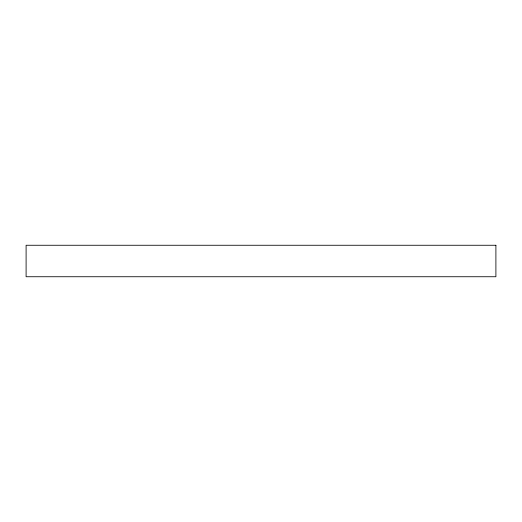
<?xml version="1.0" encoding="UTF-8"?>
<svg xmlns="http://www.w3.org/2000/svg" width="522" height="522" viewBox="0 0 522 522"><rect width="100%" height="100%" fill="white"/><g stroke="black" fill="none" stroke-linecap="round" stroke-linejoin="round"><path stroke-width="0.78" d="M495.9 245.262L26.1 245.262L26.1 276.738L495.9 276.738L495.9 245.262"/></g></svg>
